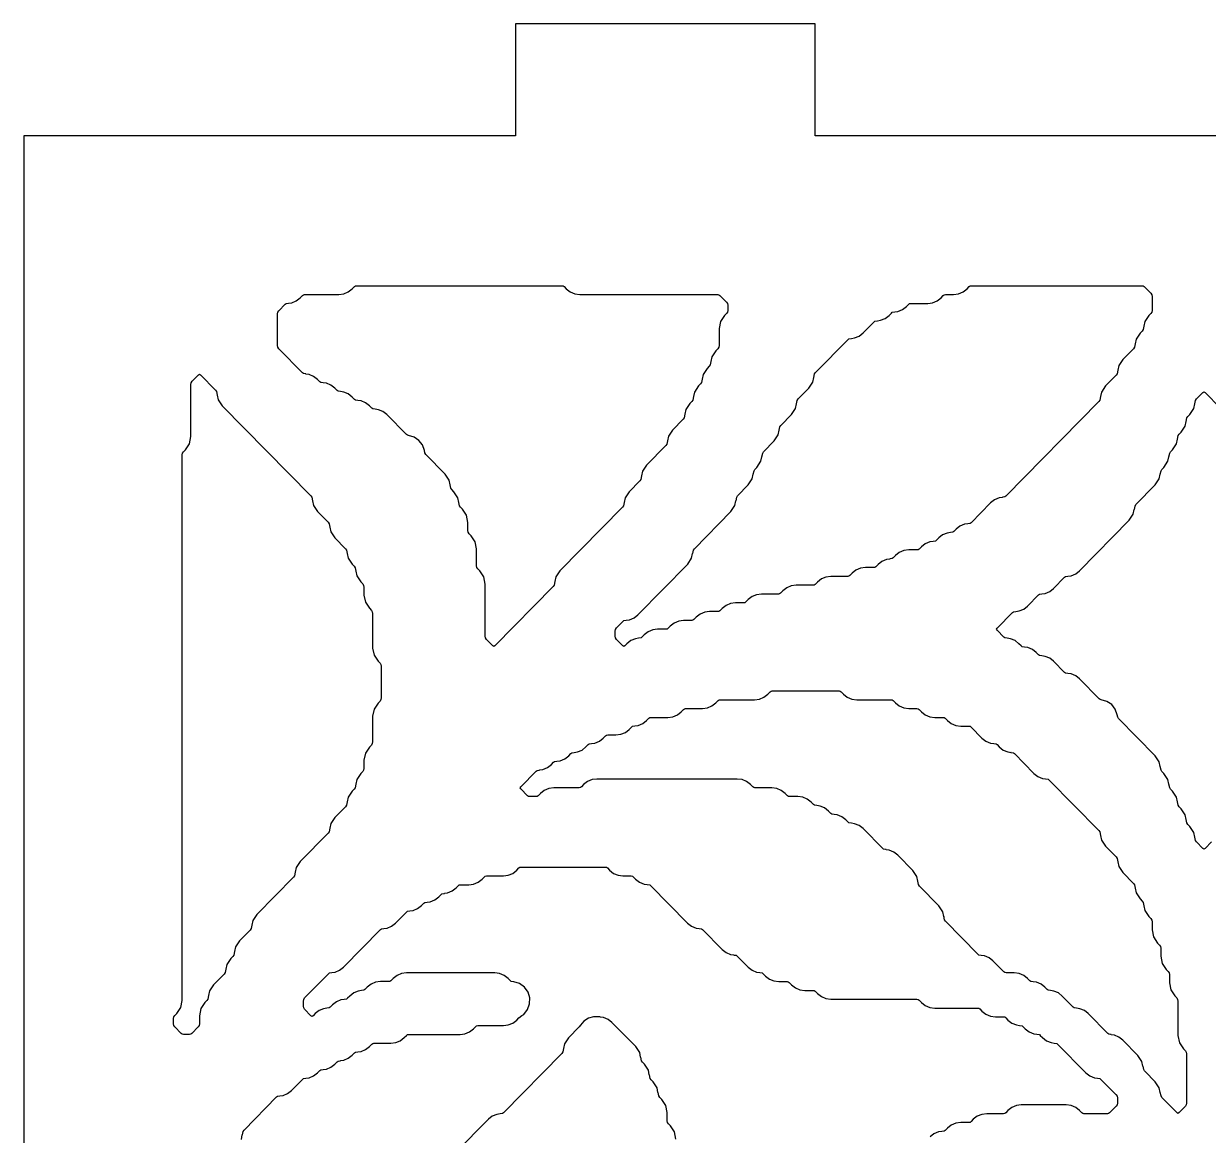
# Model space of a CAD drawing. Header units: millimetres. Extents: x 10 to 410, y 18 to 283.
# Drawn here: x 148 to 179.63, y 253.31 to 283 of the extents above; entities that cross this region are included whole.
import ezdxf

# ---------------------------------------------------------------- set-up
doc = ezdxf.new("R2010")
doc.units = ezdxf.units.MM
doc.layers.add('CUT', color=1, linetype='Continuous')

msp = doc.modelspace()

# ---------------------------------------------------------------- linework, layer by layer
at = {"layer": 'CUT'}
for points in [[(190.134, 157), (198.134, 157), (198.134, 160), (211.2679, 160), (211.2679, 280), (198.134, 280), (198.134, 283), (190.134, 283), (190.134, 280), (169.134, 280), (169.134, 283), (161.134, 283), (161.134, 280), (148, 280), (148, 160), (161.134, 160), (161.134, 157), (169.134, 157), (169.134, 160), (190.134, 160)], [(155.3844, 275.6789), (155.4455, 275.7411), (155.4705, 275.7605), (155.5018, 275.7647), (156.4153, 275.7647), (156.5461, 275.7821), (156.6678, 275.8331), (156.7719, 275.9142), (156.833, 275.9764), (156.8579, 275.9958), (156.8893, 276), (162.373, 276), (162.4043, 275.9958), (162.4293, 275.9764), (162.4904, 275.9142), (162.5945, 275.8331), (162.7162, 275.7821), (162.847, 275.7647), (166.5354, 275.7647), (166.5668, 275.7605), (166.5918, 275.7411), (166.7657, 275.5641), (166.7909, 275.5258), (166.7998, 275.4807), (166.7998, 275.3428), (166.7909, 275.2977), (166.7657, 275.2594), (166.7119, 275.2047), (166.6058, 275.0436), (166.5685, 274.8543), (166.5685, 274.4016), (166.5597, 274.3566), (166.5344, 274.3182), (166.4807, 274.2635), (166.3745, 274.1024), (166.3501, 273.9782), (166.3467, 273.9788), (166.3284, 273.886), (166.3032, 273.8476), (166.2494, 273.793), (166.1433, 273.6318), (166.1188, 273.5076), (166.1154, 273.5082), (166.0972, 273.4154), (166.0719, 273.377), (166.0182, 273.3224), (165.912, 273.1612), (165.8876, 273.037), (165.8842, 273.0377), (165.8659, 272.9448), (165.8407, 272.9064), (165.7869, 272.8518), (165.6808, 272.6906), (165.6564, 272.5664), (165.6529, 272.5671), (165.6347, 272.4742), (165.6094, 272.4359), (165.3245, 272.1459), (165.2183, 271.9848), (165.1939, 271.8605), (165.1905, 271.8612), (165.1722, 271.7683), (165.1469, 271.73), (164.6307, 271.2047), (164.5246, 271.0436), (164.5001, 270.9193), (164.4967, 270.92), (164.4785, 270.8272), (164.4532, 270.7888), (164.1682, 270.4988), (164.0621, 270.3377), (164.0376, 270.2135), (164.0342, 270.2141), (164.016, 270.1213), (163.9907, 270.0829), (162.3182, 268.3812), (162.2121, 268.2201), (162.1877, 268.0958), (162.1842, 268.0965), (162.166, 268.0036), (162.1407, 267.9653), (160.584, 266.3813), (160.5561, 266.3608), (160.5282, 266.3813), (160.359, 266.5535), (160.3337, 266.5919), (160.3249, 266.6369), (160.3249, 268.0307), (160.2876, 268.2201), (160.1815, 268.3812), (160.1278, 268.4359), (160.1025, 268.4742), (160.0936, 268.5193), (160.0936, 268.9719), (160.0564, 269.1612), (159.9502, 269.3224), (159.8965, 269.377), (159.8712, 269.4154), (159.8624, 269.4605), (159.8624, 269.6778), (159.8252, 269.8671), (159.719, 270.0283), (159.6653, 270.0829), (159.64, 270.1213), (159.6217, 270.2141), (159.6183, 270.2135), (159.5939, 270.3377), (159.4877, 270.4988), (159.434, 270.5535), (159.4088, 270.5919), (159.3905, 270.6847), (159.3871, 270.684), (159.3627, 270.8083), (159.2565, 270.9694), (158.7403, 271.4947), (158.715, 271.533), (158.7017, 271.6008), (158.6486, 271.7463), (158.5535, 271.8687), (158.4256, 271.956), (158.2771, 272), (158.2454, 272.0042), (158.2204, 272.0236), (157.6969, 272.5564), (157.5928, 272.6374), (157.4711, 272.6885), (157.3845, 272.7), (157.3847, 272.7015), (157.3204, 272.7101), (157.2954, 272.7295), (157.2344, 272.7916), (157.1303, 272.8727), (157.0086, 272.9238), (156.922, 272.9353), (156.9222, 272.9368), (156.8579, 272.9454), (156.833, 272.9648), (156.7719, 273.0269), (156.6678, 273.108), (156.5461, 273.1591), (156.4595, 273.1706), (156.4597, 273.1721), (156.3954, 273.1806), (156.3705, 273.2001), (156.3094, 273.2622), (156.2053, 273.3433), (156.0836, 273.3944), (155.997, 273.4059), (155.9972, 273.4074), (155.9329, 273.4159), (155.908, 273.4354), (155.8469, 273.4975), (155.7428, 273.5786), (155.6211, 273.6296), (155.5345, 273.6412), (155.5347, 273.6427), (155.4705, 273.6512), (155.4455, 273.6707), (154.8091, 274.3182), (154.7838, 274.3566), (154.775, 274.4016), (154.775, 275.2454), (154.7838, 275.2905), (154.8091, 275.3288), (154.983, 275.5058), (155.008, 275.5252), (155.0722, 275.5338), (155.072, 275.5353), (155.1586, 275.5468), (155.2803, 275.5979)], [(163.7936, 266.7748), (163.8024, 266.8199), (163.8277, 266.8583), (164.0016, 267.0352), (164.0266, 267.0546), (164.0908, 267.0632), (164.0906, 267.0647), (164.1772, 267.0762), (164.2989, 267.1273), (164.403, 267.2084), (165.7314, 268.56), (165.8376, 268.7211), (165.862, 268.8454), (165.8654, 268.8447), (165.8837, 268.9375), (165.9089, 268.9759), (166.8876, 269.9717), (166.9938, 270.1329), (167.0182, 270.2571), (167.0216, 270.2565), (167.0399, 270.3493), (167.0652, 270.3877), (167.3501, 270.6776), (167.4563, 270.8388), (167.4807, 270.963), (167.4841, 270.9623), (167.5024, 271.0552), (167.5277, 271.0936), (167.5814, 271.1482), (167.6875, 271.3094), (167.712, 271.4336), (167.7154, 271.4329), (167.7336, 271.5258), (167.7589, 271.5641), (168.0439, 271.8541), (168.15, 272.0152), (168.1745, 272.1395), (168.1779, 272.1388), (168.1961, 272.2317), (168.2214, 272.27), (168.5064, 272.56), (168.6125, 272.7211), (168.637, 272.8454), (168.6404, 272.8447), (168.6586, 272.9375), (168.6839, 272.9759), (168.9689, 273.2659), (169.075, 273.427), (169.0995, 273.5512), (169.1029, 273.5506), (169.1211, 273.6434), (169.1464, 273.6818), (170.014, 274.5646), (170.039, 274.5841), (170.1032, 274.5926), (170.103, 274.5941), (170.1896, 274.6056), (170.3113, 274.6567), (170.4154, 274.7378), (170.7078, 275.0352), (170.7327, 275.0546), (170.797, 275.0632), (170.7968, 275.0647), (170.8834, 275.0762), (171.0051, 275.1273), (171.1092, 275.2084), (171.1702, 275.2705), (171.1952, 275.2899), (171.2595, 275.2985), (171.2593, 275.3), (171.3459, 275.3115), (171.4676, 275.3626), (171.5717, 275.4436), (171.6327, 275.5058), (171.6577, 275.5252), (171.6891, 275.5294), (172.1401, 275.5294), (172.2709, 275.5468), (172.3926, 275.5979), (172.4967, 275.6789), (172.5577, 275.7411), (172.5827, 275.7605), (172.6141, 275.7647), (172.8338, 275.7647), (172.9646, 275.7821), (173.0863, 275.8331), (173.1904, 275.9142), (173.2515, 275.9764), (173.2764, 275.9958), (173.3078, 276), (177.8665, 276), (177.8979, 275.9958), (177.9229, 275.9764), (178.0967, 275.7994), (178.122, 275.7611), (178.1309, 275.716), (178.1309, 275.3428), (178.122, 275.2977), (178.0967, 275.2594), (178.043, 275.2047), (177.9369, 275.0436), (177.9124, 274.9193), (177.909, 274.92), (177.8908, 274.8272), (177.8655, 274.7888), (177.8118, 274.7341), (177.7056, 274.573), (177.6812, 274.4488), (177.6778, 274.4494), (177.6595, 274.3566), (177.6342, 274.3182), (177.3493, 274.0283), (177.2431, 273.8671), (177.2187, 273.7429), (177.2153, 273.7435), (177.197, 273.6507), (177.1717, 273.6123), (176.8868, 273.3224), (176.7806, 273.1612), (176.7562, 273.037), (176.7528, 273.0377), (176.7345, 272.9448), (176.7093, 272.9064), (174.2229, 270.3766), (174.1979, 270.3571), (174.1337, 270.3486), (174.1339, 270.3471), (174.0473, 270.3355), (173.9256, 270.2845), (173.8215, 270.2034), (173.2979, 269.6707), (173.2729, 269.6512), (173.2087, 269.6427), (173.2089, 269.6412), (173.1223, 269.6296), (173.0006, 269.5786), (172.8965, 269.4975), (172.8354, 269.4354), (172.8104, 269.4159), (172.7462, 269.4074), (172.7464, 269.4059), (172.6598, 269.3944), (172.5381, 269.3433), (172.434, 269.2622), (172.3729, 269.2001), (172.348, 269.1806), (172.2837, 269.1721), (172.2839, 269.1706), (172.1973, 269.1591), (172.0756, 269.108), (171.9715, 269.0269), (171.9104, 268.9648), (171.8855, 268.9454), (171.8541, 268.9412), (171.6344, 268.9412), (171.5036, 268.9238), (171.3819, 268.8727), (171.2778, 268.7916), (171.2167, 268.7295), (171.1917, 268.7101), (171.1275, 268.7015), (171.1277, 268.7), (171.0411, 268.6885), (170.9194, 268.6374), (170.8153, 268.5564), (170.7542, 268.4942), (170.7292, 268.4748), (170.6978, 268.4706), (170.4781, 268.4706), (170.3473, 268.4532), (170.2256, 268.4021), (170.1215, 268.3211), (170.0605, 268.2589), (170.0355, 268.2395), (170.0041, 268.2353), (169.5532, 268.2353), (169.4223, 268.2179), (169.3007, 268.1669), (169.1965, 268.0858), (169.1355, 268.0236), (169.1105, 268.0042), (169.0791, 268), (168.6282, 268), (168.4974, 267.9826), (168.3757, 267.9316), (168.2716, 267.8505), (168.2105, 267.7883), (168.1855, 267.7689), (168.1541, 267.7647), (167.7032, 267.7647), (167.5724, 267.7473), (167.4507, 267.6963), (167.3466, 267.6152), (167.2855, 267.553), (167.2605, 267.5336), (167.2291, 267.5294), (167.0094, 267.5294), (166.8786, 267.512), (166.7569, 267.461), (166.6528, 267.3799), (166.5918, 267.3177), (166.5668, 267.2983), (166.5354, 267.2941), (166.3157, 267.2941), (166.1849, 267.2767), (166.0632, 267.2257), (165.9591, 267.1446), (165.898, 267.0825), (165.873, 267.063), (165.8417, 267.0588), (165.622, 267.0588), (165.4912, 267.0414), (165.3695, 266.9904), (165.2654, 266.9093), (165.2043, 266.8472), (165.1793, 266.8277), (165.1479, 266.8235), (164.9282, 266.8235), (164.7974, 266.8061), (164.6757, 266.7551), (164.5716, 266.674), (164.5105, 266.6119), (164.4856, 266.5924), (164.4213, 266.5839), (164.4215, 266.5824), (164.3349, 266.5708), (164.2132, 266.5198), (164.1091, 266.4387), (164.0527, 266.3813), (164.0248, 266.3608), (163.9969, 266.3813), (163.8277, 266.5535), (163.8024, 266.5919), (163.7936, 266.6369)], [(152, 256.4219), (152.0089, 256.467), (152.0341, 256.5053), (152.0879, 256.56), (152.194, 256.7211), (152.2312, 256.9105), (152.2312, 271.4807), (152.2401, 271.5258), (152.2654, 271.5641), (152.3191, 271.6188), (152.4253, 271.7799), (152.4625, 271.9693), (152.4625, 273.3631), (152.4714, 273.4081), (152.4966, 273.4465), (152.6659, 273.6187), (152.6937, 273.6392), (152.7216, 273.6187), (153.1221, 273.2112), (153.1474, 273.1728), (153.1656, 273.08), (153.169, 273.0807), (153.1935, 272.9564), (153.2996, 272.7953), (155.6658, 270.3877), (155.6911, 270.3493), (155.7093, 270.2565), (155.7127, 270.2571), (155.7372, 270.1329), (155.8433, 269.9717), (156.1283, 269.6818), (156.1536, 269.6434), (156.1718, 269.5506), (156.1752, 269.5512), (156.1997, 269.427), (156.3058, 269.2659), (156.5908, 268.9759), (156.6161, 268.9375), (156.6343, 268.8447), (156.6377, 268.8454), (156.6622, 268.7211), (156.7683, 268.56), (156.822, 268.5053), (156.8473, 268.467), (156.8656, 268.3741), (156.869, 268.3748), (156.8934, 268.2505), (156.9996, 268.0894), (157.0533, 268.0347), (157.0786, 267.9964), (157.0874, 267.9513), (157.0874, 267.734), (157.1247, 267.5446), (157.2308, 267.3835), (157.2845, 267.3288), (157.3098, 267.2905), (157.3187, 267.2454), (157.3187, 266.3222), (157.3559, 266.1329), (157.4621, 265.9717), (157.5158, 265.9171), (157.5411, 265.8787), (157.5499, 265.8337), (157.5499, 264.9899), (157.5411, 264.9448), (157.5158, 264.9064), (157.4621, 264.8518), (157.3559, 264.6906), (157.3187, 264.5013), (157.3187, 263.8134), (157.3098, 263.7683), (157.2845, 263.73), (157.2308, 263.6753), (157.1247, 263.5142), (157.0874, 263.3248), (157.0874, 263.1075), (157.0786, 263.0625), (157.0533, 263.0241), (156.9996, 262.9694), (156.8934, 262.8083), (156.869, 262.684), (156.8656, 262.6847), (156.8473, 262.5919), (156.822, 262.5535), (156.7683, 262.4988), (156.6622, 262.3377), (156.6377, 262.2135), (156.6343, 262.2141), (156.6161, 262.1213), (156.5908, 262.0829), (156.3058, 261.793), (156.1997, 261.6318), (156.1752, 261.5076), (156.1718, 261.5082), (156.1536, 261.4154), (156.1283, 261.377), (155.3808, 260.6165), (155.2747, 260.4554), (155.2503, 260.3311), (155.2469, 260.3318), (155.2286, 260.2389), (155.2033, 260.2006), (154.2246, 259.2047), (154.1185, 259.0436), (154.094, 258.9193), (154.0906, 258.92), (154.0724, 258.8272), (154.0471, 258.7888), (153.7621, 258.4988), (153.656, 258.3377), (153.6315, 258.2135), (153.6281, 258.2141), (153.6099, 258.1213), (153.5846, 258.0829), (153.5309, 258.0283), (153.4247, 257.8671), (153.4003, 257.7429), (153.3969, 257.7435), (153.3786, 257.6507), (153.3533, 257.6123), (153.0684, 257.3224), (152.9622, 257.1612), (152.9378, 257.037), (152.9344, 257.0377), (152.9161, 256.9448), (152.8909, 256.9064), (152.8371, 256.8518), (152.731, 256.6906), (152.6937, 256.5013), (152.6937, 256.284), (152.6849, 256.2389), (152.6596, 256.2006), (152.4857, 256.0236), (152.4607, 256.0042), (152.4294, 256), (152.2644, 256), (152.233, 256.0042), (152.208, 256.0236), (152.0341, 256.2006), (152.0089, 256.2389), (152, 256.284)], [(177.127, 255.9826), (177.0404, 255.9941), (177.0406, 255.9956), (176.9764, 256.0042), (176.9514, 256.0236), (176.4279, 256.5564), (176.3237, 256.6374), (176.2021, 256.6885), (176.1154, 256.7), (176.1156, 256.7015), (176.0514, 256.7101), (176.0264, 256.7295), (175.7341, 257.0269), (175.63, 257.108), (175.5083, 257.1591), (175.4217, 257.1706), (175.4219, 257.1721), (175.3577, 257.1806), (175.3327, 257.2001), (175.2716, 257.2622), (175.1675, 257.3433), (175.0458, 257.3944), (174.9592, 257.4059), (174.9594, 257.4074), (174.8952, 257.4159), (174.8702, 257.4354), (174.8091, 257.4975), (174.705, 257.5786), (174.5833, 257.6296), (174.4525, 257.6471), (174.2328, 257.6471), (174.2014, 257.6512), (174.1765, 257.6707), (173.8841, 257.9681), (173.78, 258.0492), (173.6583, 258.1002), (173.5717, 258.1118), (173.5719, 258.1133), (173.5077, 258.1218), (173.4827, 258.1413), (172.6151, 259.0241), (172.5898, 259.0625), (172.5716, 259.1553), (172.5682, 259.1546), (172.5437, 259.2789), (172.4376, 259.44), (171.9213, 259.9653), (171.8961, 260.0036), (171.8778, 260.0965), (171.8744, 260.0958), (171.85, 260.2201), (171.7438, 260.3812), (171.3404, 260.7916), (171.2363, 260.8727), (171.1146, 260.9238), (171.028, 260.9353), (171.0282, 260.9368), (170.964, 260.9454), (170.939, 260.9648), (170.4154, 261.4975), (170.3113, 261.5786), (170.1896, 261.6296), (170.103, 261.6412), (170.1032, 261.6427), (170.039, 261.6512), (170.014, 261.6707), (169.9529, 261.7328), (169.8488, 261.8139), (169.7271, 261.8649), (169.6405, 261.8765), (169.6407, 261.878), (169.5765, 261.8865), (169.5515, 261.906), (169.4905, 261.9681), (169.3863, 262.0492), (169.2647, 262.1002), (169.178, 262.1118), (169.1782, 262.1133), (169.114, 262.1218), (169.089, 262.1413), (169.028, 262.2034), (168.9239, 262.2845), (168.8022, 262.3355), (168.6714, 262.3529), (168.4516, 262.3529), (168.4203, 262.3571), (168.3953, 262.3766), (168.3342, 262.4387), (168.2301, 262.5198), (168.1084, 262.5708), (167.9776, 262.5882), (167.5267, 262.5882), (167.4953, 262.5924), (167.4703, 262.6119), (167.4092, 262.674), (167.3051, 262.7551), (167.1834, 262.8061), (167.0526, 262.8235), (163.3095, 262.8235), (163.1787, 262.8061), (163.057, 262.7551), (162.9529, 262.674), (162.8918, 262.6119), (162.8668, 262.5924), (162.8355, 262.5882), (162.1533, 262.5882), (162.0225, 262.5708), (161.9008, 262.5198), (161.7967, 262.4387), (161.7356, 262.3766), (161.7106, 262.3571), (161.6792, 262.3529), (161.5142, 262.3529), (161.4829, 262.3571), (161.4579, 262.3766), (161.2771, 262.5605), (161.2573, 262.5882), (161.2771, 262.616), (161.6891, 263.0352), (161.7141, 263.0546), (161.7783, 263.0632), (161.7781, 263.0647), (161.8648, 263.0762), (161.9865, 263.1273), (162.0906, 263.2084), (162.1516, 263.2705), (162.1766, 263.2899), (162.2408, 263.2985), (162.2406, 263.3), (162.3273, 263.3115), (162.4489, 263.3626), (162.5531, 263.4436), (162.6141, 263.5058), (162.6391, 263.5252), (162.7033, 263.5338), (162.7031, 263.5353), (162.7897, 263.5468), (162.9114, 263.5979), (163.0155, 263.6789), (163.0766, 263.7411), (163.1016, 263.7605), (163.1658, 263.7691), (163.1656, 263.7706), (163.2522, 263.7821), (163.3739, 263.8331), (163.478, 263.9142), (163.5391, 263.9764), (163.5641, 263.9958), (163.5955, 264), (163.8152, 264), (163.946, 264.0174), (164.0677, 264.0684), (164.1718, 264.1495), (164.2328, 264.2117), (164.2578, 264.2311), (164.3221, 264.2397), (164.3219, 264.2412), (164.4085, 264.2527), (164.5302, 264.3037), (164.6343, 264.3848), (164.6953, 264.447), (164.7203, 264.4664), (164.7517, 264.4706), (165.2027, 264.4706), (165.3335, 264.488), (165.4552, 264.539), (165.5593, 264.6201), (165.6203, 264.6823), (165.6453, 264.7017), (165.6767, 264.7059), (166.1276, 264.7059), (166.2584, 264.7233), (166.3801, 264.7743), (166.4842, 264.8554), (166.5453, 264.9175), (166.5703, 264.937), (166.6017, 264.9412), (167.5151, 264.9412), (167.6459, 264.9586), (167.7676, 265.0096), (167.8717, 265.0907), (167.9328, 265.1528), (167.9578, 265.1723), (167.9892, 265.1765), (169.7729, 265.1765), (169.8042, 265.1723), (169.8292, 265.1528), (169.8903, 265.0907), (169.9944, 265.0096), (170.1161, 264.9586), (170.2469, 264.9412), (171.1603, 264.9412), (171.1917, 264.937), (171.2167, 264.9175), (171.2778, 264.8554), (171.3819, 264.7743), (171.5036, 264.7233), (171.6344, 264.7059), (171.8541, 264.7059), (171.8855, 264.7017), (171.9104, 264.6823), (171.9715, 264.6201), (172.0756, 264.539), (172.1973, 264.488), (172.3281, 264.4706), (172.5478, 264.4706), (172.5792, 264.4664), (172.6042, 264.447), (172.6652, 264.3848), (172.7694, 264.3037), (172.891, 264.2527), (173.0219, 264.2353), (173.2416, 264.2353), (173.2729, 264.2311), (173.2979, 264.2117), (173.5902, 263.9142), (173.6943, 263.8331), (173.816, 263.7821), (173.9027, 263.7706), (173.9025, 263.7691), (173.9667, 263.7605), (173.9917, 263.7411), (174.0527, 263.6789), (174.1568, 263.5979), (174.2785, 263.5468), (174.3651, 263.5353), (174.3649, 263.5338), (174.4292, 263.5252), (174.4542, 263.5058), (174.9777, 262.9731), (175.0818, 262.892), (175.2035, 262.8409), (175.2901, 262.8294), (175.2899, 262.8279), (175.3542, 262.8194), (175.3791, 262.7999), (176.7093, 261.4465), (176.7345, 261.4081), (176.7528, 261.3153), (176.7562, 261.316), (176.7806, 261.1917), (176.8868, 261.0306), (177.1717, 260.7406), (177.197, 260.7023), (177.2153, 260.6094), (177.2187, 260.6101), (177.2431, 260.4858), (177.3493, 260.3247), (177.6342, 260.0347), (177.6595, 259.9964), (177.6778, 259.9035), (177.6812, 259.9042), (177.7056, 259.7799), (177.8118, 259.6188), (177.8655, 259.5641), (177.8908, 259.5258), (177.909, 259.4329), (177.9124, 259.4336), (177.9369, 259.3094), (178.043, 259.1482), (178.0967, 259.0936), (178.122, 259.0552), (178.1309, 259.0101), (178.1309, 258.7928), (178.1681, 258.6035), (178.2743, 258.4423), (178.328, 258.3877), (178.3533, 258.3493), (178.3621, 258.3042), (178.3621, 258.0869), (178.3994, 257.8976), (178.5055, 257.7365), (178.5592, 257.6818), (178.5845, 257.6434), (178.5934, 257.5984), (178.5934, 257.381), (178.6306, 257.1917), (178.7368, 257.0306), (178.7905, 256.9759), (178.8157, 256.9375), (178.8246, 256.8925), (178.8246, 255.9693), (178.8618, 255.7799), (178.968, 255.6188), (179.0217, 255.5641), (179.047, 255.5258), (179.0559, 255.4807), (179.0559, 254.1663), (179.047, 254.1213), (179.0217, 254.0829), (178.8525, 253.9107), (178.8246, 253.8902), (178.7967, 253.9107), (178.3963, 254.3182), (178.371, 254.3566), (178.3527, 254.4494), (178.3493, 254.4488), (178.3249, 254.573), (178.2187, 254.7341), (177.9488, 255.0088), (177.9352, 255.0187), (177.9308, 255.0286), (177.9085, 255.0625), (177.8902, 255.1553), (177.8868, 255.1546), (177.8624, 255.2789), (177.7562, 255.44), (177.3528, 255.8505), (177.2487, 255.9316)]]:
    msp.add_lwpolyline(points, close=True, dxfattribs=at)
for points in [[(179.7155, 261.1417), (179.5462, 260.9696), (179.5184, 260.949), (179.4905, 260.9696), (179.3212, 261.1417), (179.296, 261.1801), (179.2777, 261.273), (179.2743, 261.2723), (179.2499, 261.3965), (179.1437, 261.5577), (179.09, 261.6123), (179.0647, 261.6507), (179.0465, 261.7435), (179.0431, 261.7429), (179.0186, 261.8671), (178.9125, 262.0283), (178.8587, 262.0829), (178.8335, 262.1213), (178.8152, 262.2141), (178.8118, 262.2135), (178.7874, 262.3377), (178.6812, 262.4988), (178.6275, 262.5535), (178.6022, 262.5919), (178.584, 262.6847), (178.5806, 262.684), (178.5561, 262.8083), (178.45, 262.9694), (178.3963, 263.0241), (178.371, 263.0625), (178.3527, 263.1553), (178.3493, 263.1546), (178.3249, 263.2789), (178.2187, 263.44), (177.24, 264.4359), (177.2147, 264.4742), (177.2014, 264.542), (177.1483, 264.6875), (177.0533, 264.8098), (176.9253, 264.8972), (176.7768, 264.9411), (176.7451, 264.9454), (176.7202, 264.9648), (176.1966, 265.4975), (176.0925, 265.5786), (175.9708, 265.6296), (175.8842, 265.6412), (175.8844, 265.6427), (175.8202, 265.6512), (175.7952, 265.6707), (175.5029, 265.9681), (175.3988, 266.0492), (175.2771, 266.1002), (175.1904, 266.1118), (175.1906, 266.1133), (175.1264, 266.1218), (175.1014, 266.1413), (175.0404, 266.2034), (174.9363, 266.2845), (174.8146, 266.3355), (174.728, 266.3471), (174.7282, 266.3486), (174.6639, 266.3571), (174.6389, 266.3766), (174.5779, 266.4387), (174.4738, 266.5198), (174.3521, 266.5708), (174.2655, 266.5824), (174.2657, 266.5839), (174.2014, 266.5924), (174.1765, 266.6119), (173.9957, 266.7958), (173.9758, 266.8235), (173.9957, 266.8513), (174.4077, 267.2705), (174.4327, 267.2899), (174.4969, 267.2985), (174.4967, 267.3), (174.5833, 267.3115), (174.705, 267.3626), (174.8091, 267.4436), (175.1014, 267.7411), (175.1264, 267.7605), (175.1906, 267.7691), (175.1904, 267.7706), (175.2771, 267.7821), (175.3988, 267.8331), (175.5029, 267.9142), (175.7952, 268.2117), (175.8202, 268.2311), (175.8844, 268.2397), (175.8842, 268.2412), (175.9708, 268.2527), (176.0925, 268.3037), (176.1966, 268.3848), (177.525, 269.7365), (177.6311, 269.8976), (177.6556, 270.0218), (177.659, 270.0212), (177.6772, 270.114), (177.7025, 270.1524), (178.2187, 270.6776), (178.3249, 270.8388), (178.3493, 270.963), (178.3527, 270.9623), (178.371, 271.0552), (178.3963, 271.0936), (178.45, 271.1482), (178.5561, 271.3094), (178.5806, 271.4336), (178.584, 271.4329), (178.6022, 271.5258), (178.6275, 271.5641), (178.6812, 271.6188), (178.7874, 271.7799), (178.8118, 271.9042), (178.8152, 271.9035), (178.8335, 271.9964), (178.8587, 272.0347), (178.9125, 272.0894), (179.0186, 272.2505), (179.0431, 272.3748), (179.0465, 272.3741), (179.0647, 272.467), (179.09, 272.5053), (179.1437, 272.56), (179.2499, 272.7211), (179.2743, 272.8454), (179.2777, 272.8447), (179.296, 272.9375), (179.3212, 272.9759), (179.4905, 273.1481), (179.5184, 273.1687), (179.5462, 273.1481), (179.9467, 272.7406)], [(153.8127, 253.1917), (153.8372, 253.316), (153.8406, 253.3153), (153.8588, 253.4081), (153.8841, 253.4465), (154.7517, 254.3293), (154.7767, 254.3488), (154.8409, 254.3573), (154.8407, 254.3588), (154.9274, 254.3704), (155.0491, 254.4214), (155.1532, 254.5025), (155.4455, 254.7999), (155.4705, 254.8194), (155.5347, 254.8279), (155.5345, 254.8294), (155.6211, 254.8409), (155.7428, 254.892), (155.8469, 254.9731), (155.908, 255.0352), (155.9329, 255.0546), (155.9972, 255.0632), (155.997, 255.0647), (156.0836, 255.0762), (156.2053, 255.1273), (156.3094, 255.2084), (156.3705, 255.2705), (156.3954, 255.2899), (156.4597, 255.2985), (156.4595, 255.3), (156.5461, 255.3115), (156.6678, 255.3626), (156.7719, 255.4436), (156.833, 255.5058), (156.8579, 255.5252), (156.9222, 255.5338), (156.922, 255.5353), (157.0086, 255.5468), (157.1303, 255.5979), (157.2344, 255.6789), (157.2954, 255.7411), (157.3204, 255.7605), (157.3518, 255.7647), (157.8028, 255.7647), (157.9336, 255.7821), (158.0553, 255.8331), (158.1594, 255.9142), (158.2204, 255.9764), (158.2454, 255.9958), (158.2768, 256), (159.6527, 256), (159.7835, 256.0174), (159.9052, 256.0684), (160.0093, 256.1495), (160.0704, 256.2117), (160.0954, 256.2311), (160.1268, 256.2353), (160.809, 256.2353), (160.9398, 256.2527), (161.0615, 256.3037), (161.1656, 256.3848), (161.2266, 256.447), (161.3046, 256.5077), (161.3046, 256.5077), (161.3514, 256.5371), (161.4541, 256.6632), (161.511, 256.8156), (161.5159, 256.9782), (161.4683, 257.1337), (161.3734, 257.2658), (161.2411, 257.3604), (161.0855, 257.4075), (161.0202, 257.4161), (160.9954, 257.4354), (160.9343, 257.4975), (160.8302, 257.5786), (160.7085, 257.6296), (160.5777, 257.6471), (158.2221, 257.6471), (158.0913, 257.6296), (157.9696, 257.5786), (157.8655, 257.4975), (157.8044, 257.4354), (157.7794, 257.4159), (157.748, 257.4118), (157.5283, 257.4118), (157.3975, 257.3944), (157.2758, 257.3433), (157.1717, 257.2622), (157.1107, 257.2001), (157.0857, 257.1806), (157.0214, 257.1721), (157.0216, 257.1706), (156.935, 257.1591), (156.8133, 257.108), (156.7092, 257.0269), (156.6482, 256.9648), (156.6232, 256.9454), (156.559, 256.9368), (156.5592, 256.9353), (156.4725, 256.9238), (156.3508, 256.8727), (156.2467, 256.7916), (156.1857, 256.7295), (156.1607, 256.7101), (156.0965, 256.7015), (156.0967, 256.7), (156.01, 256.6885), (155.8883, 256.6374), (155.7842, 256.5564), (155.7278, 256.499), (155.6999, 256.4784), (155.6721, 256.499), (155.5028, 256.6712), (155.4776, 256.7095), (155.4687, 256.7546), (155.4687, 256.8925), (155.4776, 256.9375), (155.5028, 256.9759), (156.1392, 257.6234), (156.1642, 257.6429), (156.2284, 257.6514), (156.2282, 257.6529), (156.3148, 257.6645), (156.4365, 257.7155), (156.5406, 257.7966), (157.5267, 258.7999), (157.5517, 258.8194), (157.6159, 258.8279), (157.6157, 258.8294), (157.7023, 258.8409), (157.824, 258.892), (157.9281, 258.9731), (158.2204, 259.2705), (158.2454, 259.2899), (158.3096, 259.2985), (158.3094, 259.3), (158.3961, 259.3115), (158.5178, 259.3626), (158.6219, 259.4436), (158.6829, 259.5058), (158.7079, 259.5252), (158.7721, 259.5338), (158.7719, 259.5353), (158.8586, 259.5468), (158.9802, 259.5979), (159.0844, 259.6789), (159.1454, 259.7411), (159.1704, 259.7605), (159.2346, 259.7691), (159.2344, 259.7706), (159.321, 259.7821), (159.4427, 259.8331), (159.5468, 259.9142), (159.6079, 259.9764), (159.6329, 259.9958), (159.6643, 260), (159.884, 260), (160.0148, 260.0174), (160.1365, 260.0684), (160.2406, 260.1495), (160.3017, 260.2117), (160.3266, 260.2311), (160.358, 260.2353), (160.809, 260.2353), (160.9398, 260.2527), (161.0615, 260.3037), (161.1656, 260.3848), (161.2266, 260.447), (161.2516, 260.4664), (161.283, 260.4706), (163.5292, 260.4706), (163.5606, 260.4664), (163.5856, 260.447), (163.6466, 260.3848), (163.7507, 260.3037), (163.8724, 260.2527), (164.0032, 260.2353), (164.2229, 260.2353), (164.2543, 260.2311), (164.2793, 260.2117), (164.3404, 260.1495), (164.4445, 260.0684), (164.5662, 260.0174), (164.6528, 260.0059), (164.6526, 260.0044), (164.7168, 259.9958), (164.7418, 259.9764), (165.7278, 258.9731), (165.832, 258.892), (165.9536, 258.8409), (166.0403, 258.8294), (166.0401, 258.8279), (166.1043, 258.8194), (166.1293, 258.7999), (166.6528, 258.2672), (166.7569, 258.1861), (166.8786, 258.1351), (166.9653, 258.1235), (166.9651, 258.122), (167.0293, 258.1135), (167.0543, 258.094), (167.3466, 257.7966), (167.4507, 257.7155), (167.5724, 257.6645), (167.659, 257.6529), (167.6588, 257.6514), (167.723, 257.6429), (167.748, 257.6234), (167.8091, 257.5613), (167.9132, 257.4802), (168.0349, 257.4292), (168.1657, 257.4118), (168.3854, 257.4118), (168.4168, 257.4076), (168.4417, 257.3881), (168.5028, 257.326), (168.6069, 257.2449), (168.7286, 257.1939), (168.8594, 257.1765), (169.0791, 257.1765), (169.1105, 257.1723), (169.1355, 257.1528), (169.1965, 257.0907), (169.3007, 257.0096), (169.4223, 256.9586), (169.5532, 256.9412), (171.8541, 256.9412), (171.8855, 256.937), (171.9104, 256.9175), (171.9715, 256.8554), (172.0756, 256.7743), (172.1973, 256.7233), (172.3281, 256.7059), (173.4728, 256.7059), (173.5042, 256.7017), (173.5292, 256.6823), (173.5902, 256.6201), (173.6943, 256.539), (173.816, 256.488), (173.9468, 256.4706), (174.1665, 256.4706), (174.1979, 256.4664), (174.2229, 256.447), (174.284, 256.3848), (174.3881, 256.3037), (174.5098, 256.2527), (174.5964, 256.2412), (174.5962, 256.2397), (174.6604, 256.2311), (174.6854, 256.2117), (174.7465, 256.1495), (174.8506, 256.0684), (174.9723, 256.0174), (175.0589, 256.0059), (175.0587, 256.0044), (175.1229, 255.9958), (175.1479, 255.9764), (175.209, 255.9142), (175.3131, 255.8331), (175.4348, 255.7821), (175.5214, 255.7706), (175.5212, 255.7691), (175.5854, 255.7605), (175.6104, 255.7411), (176.3652, 254.9731), (176.4693, 254.892), (176.591, 254.8409), (176.6776, 254.8294), (176.6774, 254.8279), (176.7416, 254.8194), (176.7666, 254.7999), (177.1567, 254.403), (177.1703, 254.3931), (177.1747, 254.3832), (177.197, 254.3493), (177.2059, 254.3042), (177.2059, 254.1663), (177.197, 254.1213), (177.1717, 254.0829), (176.9979, 253.906), (176.9729, 253.8865), (176.9415, 253.8824), (176.314, 253.8824), (176.2826, 253.8865), (176.2577, 253.906), (176.1966, 253.9681), (176.0925, 254.0492), (175.9708, 254.1002), (175.84, 254.1176), (174.6406, 254.1176), (174.5098, 254.1002), (174.3881, 254.0492), (174.284, 253.9681), (174.2229, 253.906), (174.1979, 253.8865), (174.1665, 253.8824), (173.7156, 253.8824), (173.5848, 253.8649), (173.4631, 253.8139), (173.359, 253.7328), (173.2979, 253.6707), (173.2729, 253.6512), (173.2416, 253.6471), (173.0219, 253.6471), (172.891, 253.6296), (172.7694, 253.5786), (172.6652, 253.4975), (172.6042, 253.4354), (172.5792, 253.4159), (172.515, 253.4074), (172.5152, 253.4059), (172.4286, 253.3944), (172.3069, 253.3433), (172.2028, 253.2622)], [(165.4123, 253.2072), (165.3751, 253.3965), (165.2689, 253.5577), (165.2152, 253.6123), (165.1899, 253.6507), (165.1811, 253.6958), (165.1811, 253.9131), (165.1438, 254.1024), (165.0377, 254.2635), (164.9839, 254.3182), (164.9587, 254.3566), (164.9404, 254.4494), (164.937, 254.4488), (164.9126, 254.573), (164.8064, 254.7341), (164.7527, 254.7888), (164.7274, 254.8272), (164.7092, 254.92), (164.7058, 254.9193), (164.6813, 255.0436), (164.5752, 255.2047), (164.5215, 255.2594), (164.4962, 255.2977), (164.4779, 255.3906), (164.4745, 255.3899), (164.4501, 255.5142), (164.3439, 255.6753), (163.7093, 256.3211), (163.6052, 256.4021), (163.4835, 256.4532), (163.3969, 256.4647), (163.3971, 256.4662), (163.3517, 256.4723), (163.2121, 256.4712), (163.0782, 256.4315), (162.9605, 256.3564), (162.8682, 256.2517), (162.8345, 256.2006), (162.5495, 255.9106), (162.4433, 255.7495), (162.4189, 255.6252), (162.4155, 255.6259), (162.3972, 255.533), (162.372, 255.4947), (160.8106, 253.906), (160.7856, 253.8865), (160.7214, 253.878), (160.7216, 253.8765), (160.635, 253.8649), (160.5133, 253.8139), (160.4092, 253.7328), (159.5433, 252.8518)]]:
    msp.add_lwpolyline(points, dxfattribs=at)

doc.saveas('drawing.dxf')
